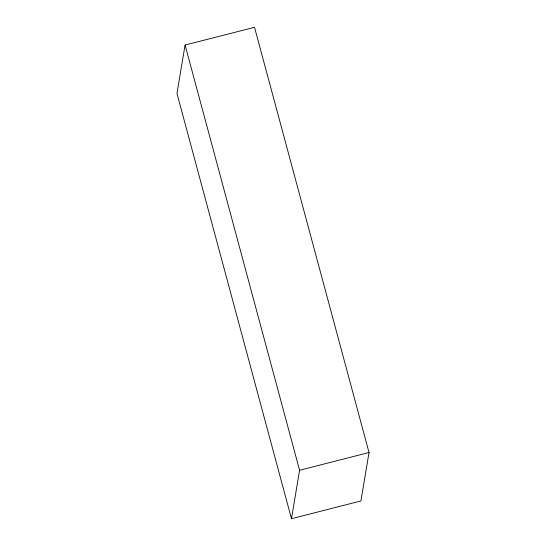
<?xml version="1.0" encoding="UTF-8"?>
<svg xmlns="http://www.w3.org/2000/svg" width="546" height="546" viewBox="0 0 546 546"><rect width="100%" height="100%" fill="white"/><g stroke="black" fill="none" stroke-linecap="round" stroke-linejoin="round"><path stroke-width="0.82" d="M185.08 45.045L176.972 93.482L291.475 518.7L360.92 500.955L369.028 452.518L254.525 27.3L185.08 45.045L299.577 470.263L291.475 518.7M299.577 470.263L369.028 452.518"/></g></svg>
